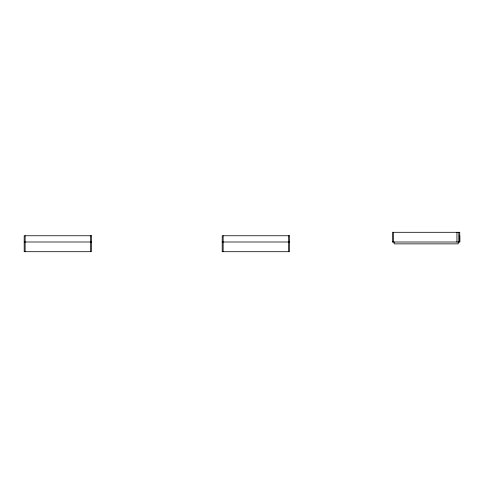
<?xml version="1.0" encoding="UTF-8"?>
<svg xmlns="http://www.w3.org/2000/svg" width="484" height="484" viewBox="0 0 484 484"><rect width="100%" height="100%" fill="white"/><g stroke="black" fill="none" stroke-linecap="round" stroke-linejoin="round"><path stroke-width="0.73" d="M24.2 242L91.415 242M222.21 242L289.426 242M392.518 242L459.8 242L459.8 235.756M459.733 242L459.733 232.302L392.518 232.302L392.584 242M458.802 232.302L458.802 242M458.245 242L458.245 243.863L394.139 243.863L394.139 242M456.938 232.302L456.938 242M393.45 232.302L393.45 242M288.488 235.756L288.488 251.698M223.142 235.756L223.142 251.698M90.484 235.756L90.484 251.698M25.132 235.756L25.132 251.698M91.415 235.756L24.2 235.756L24.2 251.698L91.415 251.698L91.415 235.756M289.426 235.756L222.21 235.756L222.21 251.698L289.426 251.698L289.426 235.756"/></g></svg>
